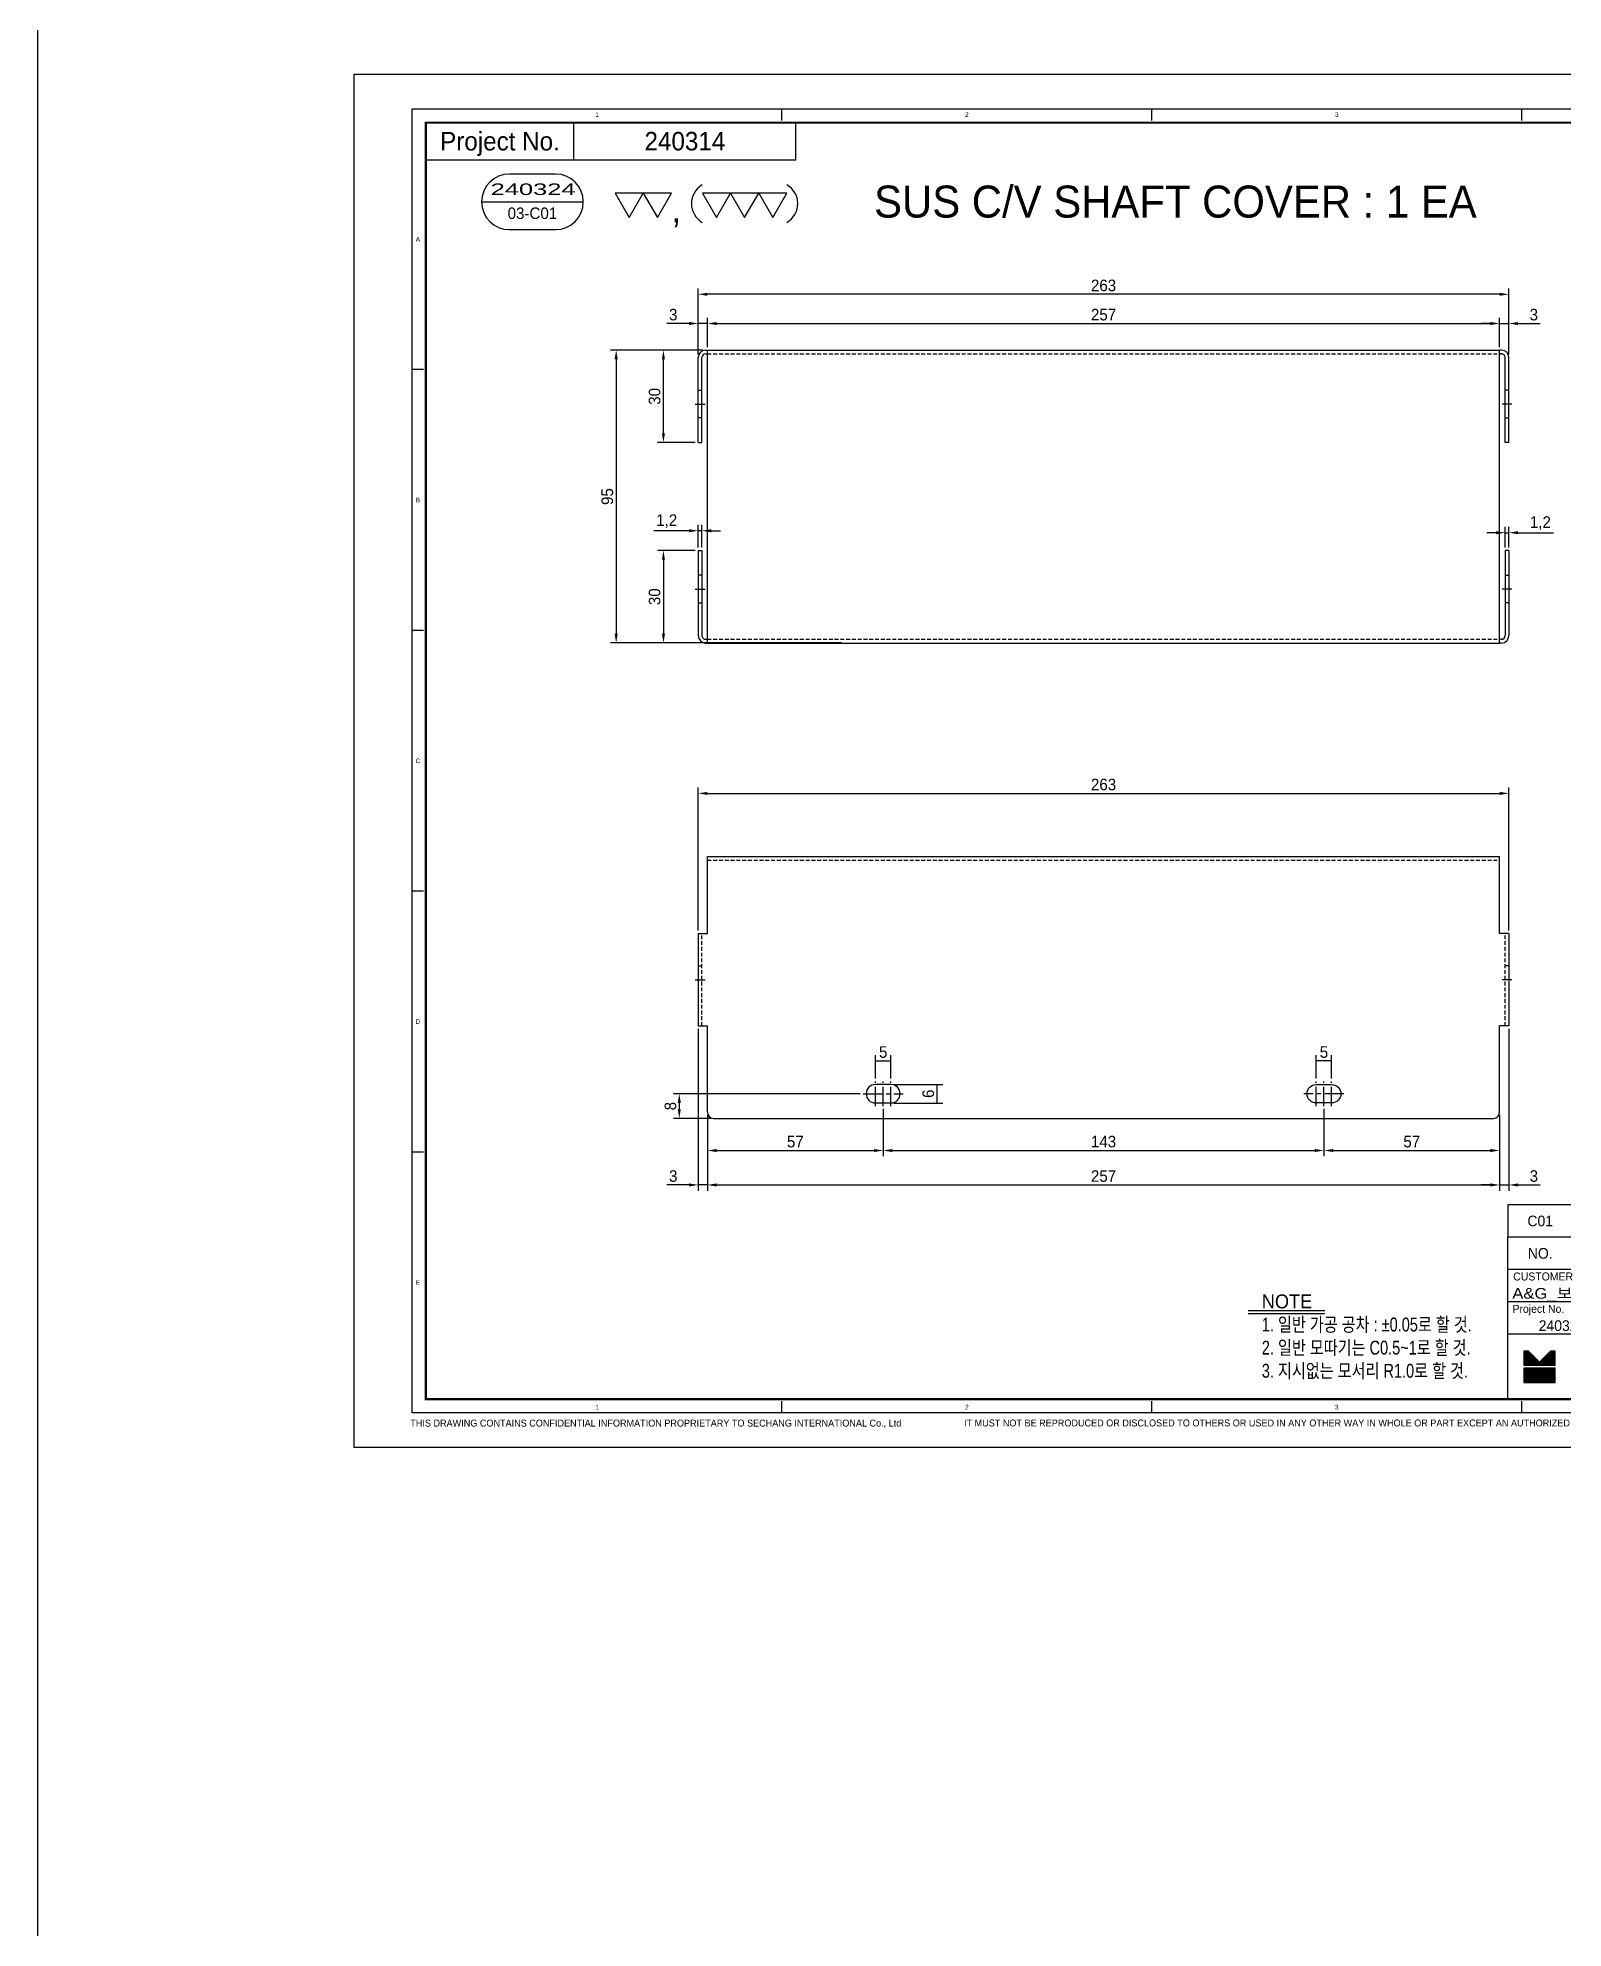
# Model space of a CAD drawing. Header units: inches. Extents: x 0 to 77285, y -118 to 40065.
# Drawn here: x 71242 to 71737, y 9072 to 9685 of the extents above; entities that cross this region are included whole.
import ezdxf
from ezdxf.enums import TextEntityAlignment as Align

# ---------------------------------------------------------------- set-up
doc = ezdxf.new("R2010")
doc.units = ezdxf.units.IN
doc.header["$LTSCALE"] = 5
doc.header["$MEASUREMENT"] = 0
for name, pattern in [('CENTER', [2, 1.25, -0.25, 0.25, -0.25]), ('HIDDEN', [0.375, 0.25, -0.125]), ('PHANTOM', [2.5, 1.25, -0.25, 0.25, -0.25, 0.25, -0.25])]:
    doc.linetypes.add(name, pattern=pattern)
for name, color, linetype in [('11', 1, 'CENTER'), ('22', 2, 'HIDDEN'), ('44', 4, 'Continuous'), ('55', 5, 'Continuous'), ('66', 6, 'PHANTOM'), ('77', 40, 'HIDDEN'), ('99', 181, 'Continuous'), ('A', 8, 'Continuous'), ('B', 123, 'Continuous'), ('D', 3, 'Continuous'), ('G', 231, 'Continuous'), ('T', 3, 'Continuous'), ('VV', 1, 'Continuous'), ('Y', 60, 'Continuous')]:
    doc.layers.add(name, color=color, linetype=linetype)
doc.layers.add('33', color=3, linetype='PHANTOM', lineweight=9)
doc.layers.add('88', color=35, linetype='Continuous', lineweight=5)
doc.styles.add('SCI', font='')
doc.styles.get('SCI').set_extended_font_data('Gulim')
doc.dimstyles.new('SCH', dxfattribs={"dimtxt": 2.5, "dimasz": 2, "dimexe": 1.25, "dimexo": 0.625, "dimtad": 1, "dimdec": 8, "dimtxsty": 'SCI', "dimcen": 2.5, "dimclrd": 4, "dimclre": 4, "dimclrt": 7, "dimadec": 8, "dimazin": 2, "dimtfac": 1, "dimtdec": 8, "dimtmove": 0, "dimatfit": 3, "dimfxl": 1, "dimarcsym": 0})

# ---------------------------------------------------------------- blocks, each defined once
blk = doc.blocks.new('J2')
for p, q in [((0, 2.25), (-2.6, 2.25)), ((-2.6, 2.25), (-1.3, 0)), ((-1.3, 0), (0, 2.25)), ((2.6, 2.25), (0, 2.25)), ((0, 2.25), (1.3, 0)), ((1.3, 0), (2.6, 2.25))]:
    blk.add_line(p, q)
blk = doc.blocks.new('J3')
for p, q in [((-3.9, 2.25), (-2.6, 0)), ((-1.3, 2.25), (-3.9, 2.25)), ((-2.6, 0), (-1.3, 2.25)), ((-1.3, 2.25), (0, 0)), ((1.3, 2.25), (-1.3, 2.25)), ((0, 0), (1.3, 2.25)), ((1.3, 2.25), (2.6, 0)), ((3.9, 2.25), (1.3, 2.25)), ((2.6, 0), (3.9, 2.25))]:
    blk.add_line(p, q)
blk = doc.blocks.new('A$C645fd8c3')
at = {"linetype": 'Continuous'}
h = blk.add_hatch(dxfattribs=at)
h.set_pattern_fill('ANSI31', color=5, scale=0.563055, style=0)
h.set_pattern_definition([(45, (-482.600826, -378.99261), (-0.04976753, 0.04976753), [])])
h.paths.add_polyline_path([(259.73, -279.27), (259.73, -276.17), (258.74, -276.17), (256.35, -278.56), (253.96, -276.17), (252.97, -276.17), (252.97, -279.27)])
h.paths.add_polyline_path([(252.97, -279.83), (252.97, -282.93), (259.73, -282.93), (259.73, -279.83)])
at = {"color": 2}
for p, q in [((12.5, -289.5), (12.5, -7.5)), ((12.5, -7.5), (412.5, -7.5)), ((92.5, -10), (92.5, -7.5)), ((172.5, -10), (172.5, -7.5)), ((252.5, -10), (252.5, -7.5)), ((332.5, -10), (332.5, -7.5)), ((412.5, -7.5), (412.5, -289.5)), ((15, -63.9), (12.5, -63.9)), ((412.5, -63.9), (410, -63.9)), ((15, -120.3), (12.5, -120.3)), ((412.5, -120.3), (410, -120.3)), ((15, -176.7), (12.5, -176.7)), ((412.5, -176.7), (410, -176.7)), ((15, -233.1), (12.5, -233.1)), ((412.5, -233.1), (410, -233.1)), ((412.5, -289.5), (12.5, -289.5)), ((92.5, -289.5), (92.5, -287)), ((172.5, -289.5), (172.5, -287)), ((252.5, -289.5), (252.5, -287)), ((332.5, -289.5), (332.5, -287))]:
    blk.add_line(p, q, dxfattribs=at)
at = {"color": 40}
for p, q in [((47.5, -18.5), (47.5, -10.5)), ((95.5, -18.5), (95.5, -10.5))]:
    blk.add_line(p, q, dxfattribs=at)
at = {"color": 7, "linetype": 'Continuous'}
blk.add_line((27.52, -27.62), (49.52, -27.62), dxfattribs=at)
for p, q in [((409.5, -244.5), (249.5, -244.5)), ((249.5, -244.5), (249.5, -251.5)), ((249.5, -286.5), (249.5, -251.5)), ((409.5, -251.5), (249.5, -251.5)), ((409.5, -258.5), (249.5, -258.5)), ((316.5, -261.5), (274.5, -261.5)), ((316.5, -258.5), (316.5, -286.5)), ((316.5, -267), (274.5, -267)), ((415.59, -275.4), (419.2, -275.4))]:
    blk.add_line(p, q)
at = {"color": 3}
for p, q in [((263.5, -251.5), (263.5, -244.5)), ((304.5, -251.5), (304.5, -244.5)), ((345.5, -251.5), (345.5, -244.5)), ((355.5, -251.5), (355.5, -244.5)), ((375.5, -251.5), (375.5, -244.5)), ((263.5, -258.5), (263.5, -251.5)), ((304.5, -258.5), (304.5, -251.5)), ((345.5, -258.5), (345.5, -251.5)), ((355.5, -258.5), (355.5, -251.5)), ((375.5, -258.5), (375.5, -251.5)), ((274.5, -258.5), (274.5, -272.5)), ((288.5, -258.5), (288.5, -272.5)), ((302.5, -258.5), (302.5, -272.5)), ((333.5, -258.5), (333.5, -286.5)), ((274.5, -265.5), (249.5, -265.5)), ((409.58, -265.5), (316.5, -265.5)), ((409.5, -272.5), (249.5, -272.5)), ((409.58, -279.5), (316.5, -279.5))]:
    blk.add_line(p, q, dxfattribs=at)
at = {"color": 5, "linetype": 'Continuous'}
for p, q in [((252.97, -276.17), (252.97, -279.27)), ((253.96, -276.17), (252.97, -276.17)), ((253.96, -276.17), (256.35, -278.56)), ((258.74, -276.17), (256.35, -278.56)), ((259.73, -276.17), (258.74, -276.17)), ((259.73, -279.27), (259.73, -276.17)), ((259.73, -279.27), (252.97, -279.27)), ((252.97, -279.83), (252.97, -282.93)), ((259.73, -279.83), (252.97, -279.83)), ((259.73, -282.93), (259.73, -279.83)), ((252.97, -282.93), (259.73, -282.93))]:
    blk.add_line(p, q, dxfattribs=at)
at = {"color": 40, "const_width": 0.5}
blk.add_lwpolyline([(15.5, -286.5), (15.5, -10.5), (409.5, -10.5), (409.5, -286.5)], close=True, dxfattribs=at)
at = {"color": 40}
blk.add_lwpolyline([(15.5, -18.5), (95.5, -18.5)], dxfattribs=at)
blk.add_lwpolyline([(33.52, -21.62, 1), (33.52, -33.62), (43.52, -33.62, 1), (43.52, -21.62)], format="xyb", close=True)
at = {"const_width": 0.257}
blk.add_lwpolyline([(193.31, -268.04), (209.91, -268.04)], dxfattribs=at)
at = {"color": 3}
blk.add_lwpolyline([(193.31, -267.35), (209.91, -267.35)], dxfattribs=at)
for centre, start, end in [((77.61, -27.99), 120, 240), ((91.22, -27.99), 300, 60)]:
    blk.add_arc(centre, 4.69, start, end)
at = {"layer": '11'}
blk.add_line((415.59, -276.4), (419.2, -276.4), dxfattribs=at)
at = {"layer": '22'}
blk.add_line((415.59, -277.4), (419.2, -277.4), dxfattribs=at)
at = {"layer": '33'}
blk.add_line((415.59, -278.4), (419.2, -278.4), dxfattribs=at)
at = {"layer": '44'}
blk.add_line((415.59, -279.4), (419.2, -279.4), dxfattribs=at)
at = {"layer": '55'}
blk.add_line((415.59, -280.4), (419.2, -280.4), dxfattribs=at)
at = {"layer": '66'}
blk.add_line((415.59, -281.4), (419.2, -281.4), dxfattribs=at)
at = {"layer": '77'}
blk.add_line((415.59, -282.4), (419.2, -282.4), dxfattribs=at)
at = {"layer": '88'}
blk.add_line((415.59, -283.4), (419.2, -283.4), dxfattribs=at)
at = {"layer": '99'}
blk.add_line((415.59, -284.4), (419.2, -284.4), dxfattribs=at)
at = {"layer": 'A'}
blk.add_line((415.59, -285.4), (419.2, -285.4), dxfattribs=at)
at = {"layer": 'B'}
blk.add_line((415.59, -286.4), (419.2, -286.4), dxfattribs=at)
at = {"layer": 'D'}
blk.add_line((415.59, -287.4), (419.2, -287.4), dxfattribs=at)
at = {"layer": 'Defpoints', "color": 1}
blk.add_lwpolyline([(0, -297), (0, 0), (420, 0), (420, -297)], close=True, dxfattribs=at)
at = {"layer": 'G'}
blk.add_line((415.59, -288.4), (419.2, -288.4), dxfattribs=at)
at = {"layer": 'T'}
for p, q in [((394.5, -272.5), (394.5, -286.5)), ((415.59, -289.4), (419.2, -289.4))]:
    blk.add_line(p, q, dxfattribs=at)
at = {"layer": 'VV'}
blk.add_line((415.59, -291.4), (419.2, -291.4), dxfattribs=at)
at = {"layer": 'Y'}
blk.add_line((415.59, -290.4), (419.2, -290.4), dxfattribs=at)
at = {"xscale": 2.34375, "yscale": 2.34375, "zscale": 2.34375}
for name, p in [('J2', (62.5, -31.03)), ('J3', (84.42, -31.03))]:
    blk.add_blockref(name, p, dxfattribs=at)
at = {"color": 2, "style": 'SCI'}
for s, p in [('1', (52.5, -8.75)), ('2', (132.5, -8.75)), ('3', (212.5, -8.75)), ('4', (292.5, -8.75)), ('5', (372.5, -8.75)), ('A', (13.75, -35.7)), ('A', (411.25, -35.7)), ('B', (13.75, -92.1)), ('B', (411.25, -92.1)), ('C', (13.75, -148.5)), ('C', (411.25, -148.5)), ('D', (13.75, -204.9)), ('D', (411.25, -204.9)), ('E', (13.75, -261.3)), ('E', (411.25, -261.3)), ('E', (411.25, -261.3)), ('1', (52.5, -288.25)), ('2', (132.5, -288.25)), ('3', (212.5, -288.25)), ('4', (292.5, -288.25)), ('5', (372.5, -288.25))]:
    blk.add_text(s, height=1, dxfattribs=at).set_placement(p, align=Align.MIDDLE_CENTER)
at = {"style": 'SCI'}
for s, height, p in [('Project No.', 4, (31.5, -14.5)), (',', 5.86, (69.61, -29.14)), ('NO.', 2.308, (256.5, -255)), ('DESCRIPTION', 2.3077, (284, -255)), ('SPECIFICATION', 2.3077, (325, -255)), ("Q'TY", 2.308, (350.5, -255)), ('MATAL', 2.308, (365.5, -255)), ('REMAPK', 2.308, (392.5, -255)), ('DESIGN', 1.731, (281.5, -260)), ('CHECK', 1.731, (295.5, -260)), ('APPROVE', 1.731, (309.5, -260)), ('이경중', 2.308, (282, -264.44)), ('-', 2.31, (295.5, -264.25)), ('-', 2.31, (309.5, -264.25)), ('세 창  인 터 내 쇼 날 (주)', 3.0296, (288.44, -277.82)), ('0', 0.6, (414.6, -275.37)), ('Sechang  International  Co.,Ltd.', 2.0198, (288.72, -281.87))]:
    blk.add_text(s, height=height, dxfattribs=at).set_placement(p, align=Align.MIDDLE_CENTER)
for s, height, p in [('CUSTOMER', 1.731, (250.65, -260)), ('Sub Name', 1.731, (317.5, -260)), ('Project No.', 1.7308, (250.5, -267)), ('Project Name', 1.7308, (317.5, -267)), ('DWG. No.', 1.731, (317.5, -274)), ('SCALE', 1.731, (395.5, -274)), ('REF. No.', 1.731, (317.5, -281)), ('REV.', 1.731, (395.5, -281))]:
    blk.add_text(s, height=height, dxfattribs=at).set_placement(p, align=Align.MIDDLE_LEFT)
at = {"color": 40, "style": 'SCI'}
for s, height, p in [('-', 2.31, (295.5, -269.75)), ('-', 2.31, (309.5, -269.75)), ('1/', 2.308, (400.15, -277.29))]:
    blk.add_text(s, height=height, dxfattribs=at).set_placement(p, align=Align.MIDDLE_CENTER)
at = {"color": 3, "linetype": 'Continuous', "style": 'SCI'}
for s, p in [('THIS DRAWING CONTAINS CONFIDENTIAL INFORMATION PROPRIETARY TO SECHANG INTERNATIONAL Co., Ltd  ', (12.11, -292.46)), ('IT MUST NOT BE REPRODUCED OR DISCLOSED TO OTHERS OR USED IN ANY OTHER WAY IN WHOLE OR PART EXCEPT AN AUTHORIZED IN WRITING BY SECHANG INTERNATIONAL Co., Ltd.', (131.88, -292.43))]:
    blk.add_text(s, height=1.5, dxfattribs=at).set_placement(p)
at = {"color": 2, "style": 'SCI'}
blk.add_text('A3', height=3, dxfattribs=at).set_placement((419.05, -296.11), align=Align.BOTTOM_RIGHT)
at = {"color": 40, "insert": (196.28, -263.89), "char_height": 3, "attachment_point": 1, "style": 'SCI'}
blk.add_mtext_dynamic_manual_height_columns('NOTE{\\W0.8;\\P1. 일반 가공 공차 : %%P0.05로 할 것.\\P2. 일반 모따기는 C0.5~1로 할 것.\\P3. 지시없는 모서리 R1.0로 할 것.}', width=205.982, gutter_width=1.29, heights=[0], dxfattribs=at)
at = {"layer": '11', "style": 'SCI'}
blk.add_text('11', height=0.6, dxfattribs=at).set_placement((414.6, -276.37), align=Align.MIDDLE_CENTER)
at = {"layer": '22', "style": 'SCI'}
blk.add_text('22', height=0.6, dxfattribs=at).set_placement((414.6, -277.37), align=Align.MIDDLE_CENTER)
at = {"layer": '33', "style": 'SCI'}
blk.add_text('33', height=0.6, dxfattribs=at).set_placement((414.6, -278.37), align=Align.MIDDLE_CENTER)
at = {"layer": '44', "style": 'SCI'}
blk.add_text('44', height=0.6, dxfattribs=at).set_placement((414.6, -279.37), align=Align.MIDDLE_CENTER)
at = {"layer": '55', "style": 'SCI'}
blk.add_text('55', height=0.6, dxfattribs=at).set_placement((414.6, -280.37), align=Align.MIDDLE_CENTER)
at = {"layer": '66', "style": 'SCI'}
blk.add_text('66', height=0.6, dxfattribs=at).set_placement((414.6, -281.37), align=Align.MIDDLE_CENTER)
at = {"layer": '77', "style": 'SCI'}
blk.add_text('77', height=0.6, dxfattribs=at).set_placement((414.6, -282.37), align=Align.MIDDLE_CENTER)
at = {"layer": '88', "style": 'SCI'}
blk.add_text('88', height=0.6, dxfattribs=at).set_placement((414.6, -283.37), align=Align.MIDDLE_CENTER)
at = {"layer": '99', "style": 'SCI'}
blk.add_text('99', height=0.6, dxfattribs=at).set_placement((414.6, -284.37), align=Align.MIDDLE_CENTER)
at = {"layer": 'A', "style": 'SCI'}
blk.add_text('A', height=0.6, dxfattribs=at).set_placement((414.6, -285.37), align=Align.MIDDLE_CENTER)
at = {"layer": 'B', "style": 'SCI'}
blk.add_text('B', height=0.6, dxfattribs=at).set_placement((414.6, -286.37), align=Align.MIDDLE_CENTER)
at = {"layer": 'D', "style": 'SCI'}
blk.add_text('D', height=0.6, dxfattribs=at).set_placement((414.6, -287.37), align=Align.MIDDLE_CENTER)
at = {"layer": 'G', "style": 'SCI'}
blk.add_text('G', height=0.6, dxfattribs=at).set_placement((414.6, -288.37), align=Align.MIDDLE_CENTER)
at = {"layer": 'T', "style": 'SCI'}
blk.add_text('T', height=0.6, dxfattribs=at).set_placement((414.6, -289.37), align=Align.MIDDLE_CENTER)
at = {"layer": 'VV', "style": 'SCI'}
blk.add_text('V', height=0.6, dxfattribs=at).set_placement((414.6, -291.37), align=Align.MIDDLE_CENTER)
at = {"layer": 'Y', "style": 'SCI'}
blk.add_text('Y', height=0.6, dxfattribs=at).set_placement((414.6, -290.37), align=Align.MIDDLE_CENTER)
blk = doc.blocks.new('A$Cd825cc6e')
for p, q in [((-42, 0), (215, 0)), ((-42, -25), (-42, 0)), ((215, -25), (215, 0)), ((-45, -25), (-42, -25)), ((-45, -25), (-45, -55)), ((218, -25), (215, -25)), ((218, -25), (218, -55)), ((-45, -55), (-42, -55)), ((-42, -83), (-42, -55)), ((215, -83), (215, -55)), ((218, -55), (215, -55)), ((-40, -85), (213, -85))]:
    blk.add_line(p, q)
for points in [[(12.5, -74, 1), (12.5, -80), (17.5, -80, 1), (17.5, -74)], [(160.5, -74, -1), (160.5, -80), (155.5, -80, -1), (155.5, -74)]]:
    blk.add_lwpolyline(points, format="xyb", close=True)
for centre, start, end in [((-40, -83), 180, 270), ((213, -83), 270, 0)]:
    blk.add_arc(centre, 2, start, end)
at = {"layer": '11'}
for p, q in [((-46, -40), (-42.8, -40)), ((219, -40), (215.8, -40)), ((12.5, -81), (12.5, -73)), ((15, -81), (15, -73)), ((17.5, -81), (17.5, -73)), ((155.5, -81), (155.5, -73)), ((158, -81), (158, -73)), ((160.5, -81), (160.5, -73)), ((8.5, -77), (21.5, -77)), ((164.5, -77), (151.5, -77))]:
    blk.add_line(p, q, dxfattribs=at)
at = {"layer": '22'}
for p, q in [((-42, -1.2), (215, -1.2)), ((-43.8, -55), (-43.8, -25)), ((216.8, -55), (216.8, -25)), ((-45, -35.5), (-43.8, -35.5)), ((218, -35.5), (216.8, -35.5))]:
    blk.add_line(p, q, dxfattribs=at)
blk = doc.blocks.new('A$C84d1b17c')
for p, q in [((-42.6, 0), (-42, 0)), ((-42, 0), (215, 0)), ((-42, -95), (-42, 0)), ((215, -95), (215, 0)), ((215.6, 0), (215, 0)), ((-45, -30), (-45, -2.4)), ((-43.8, -30), (-43.8, -2.4)), ((-42.6, -1.2), (-42, -1.2)), ((215.6, -1.2), (215, -1.2)), ((216.8, -30), (216.8, -2.4)), ((218, -30), (218, -2.4)), ((-45, -30), (-43.8, -30)), ((218, -30), (216.8, -30)), ((-45, -65), (-45, -92.6)), ((-45, -65), (-43.8, -65)), ((-43.8, -65), (-43.8, -92.6)), ((216.8, -65), (216.8, -92.6)), ((218, -65), (216.8, -65)), ((218, -65), (218, -92.6)), ((-42.6, -93.8), (-42, -93.8)), ((-42.6, -95), (-42, -95)), ((-42, -95), (215, -95)), ((215.6, -93.8), (215, -93.8)), ((215.6, -95), (215, -95))]:
    blk.add_line(p, q)
for centre, radius, start, end in [((-42.6, -2.4), 2.4, 90, 180), ((215.6, -2.4), 2.4, 0, 90), ((-42.6, -2.4), 1.2, 90, 180), ((215.6, -2.4), 1.2, 0, 90), ((-42.6, -92.6), 2.4, 180, 270), ((-42.6, -92.6), 1.2, 180, 270), ((215.6, -92.6), 1.2, 270, 0), ((215.6, -92.6), 2.4, 270, 0)]:
    blk.add_arc(centre, radius, start, end)
at = {"layer": '11'}
for p, q in [((-46, -17.5), (-42.8, -17.5)), ((219, -17.5), (215.8, -17.5)), ((-46, -77.5), (-42.8, -77.5)), ((219, -77.5), (215.8, -77.5))]:
    blk.add_line(p, q, dxfattribs=at)
at = {"layer": '22'}
for p, q in [((-42, -1.2), (215.6, -1.2)), ((-45, -13), (-43.8, -13)), ((218, -13), (216.8, -13)), ((-43.8, -22), (-45, -22)), ((216.8, -22), (218, -22)), ((-43.8, -73), (-45, -73)), ((216.8, -73), (218, -73)), ((-45, -82), (-43.8, -82)), ((218, -82), (216.8, -82)), ((-42, -93.8), (215, -93.8))]:
    blk.add_line(p, q, dxfattribs=at)
blk = doc.blocks.new('*D1208')
at = {"color": 4, "lineweight": -2, "transparency": 16777216}
for p, q in [((71509.07, 9342.25), (71448.48, 9342.25)), ((71450.36, 9339.25), (71450.36, 9337.25)), ((71460.57, 9334.25), (71448.48, 9334.25))]:
    blk.add_line(p, q, dxfattribs=at)
at = {"color": 4, "transparency": 16777216}
for points in [[(71449.86, 9339.25), (71450.86, 9339.25), (71450.36, 9342.25)], [(71449.86, 9337.25), (71450.86, 9337.25), (71450.36, 9334.25)]]:
    blk.add_solid(points, dxfattribs=at)
at = {"layer": 'Defpoints', "color": 0, "transparency": 16777216}
for p in [(71510.01, 9342.25), (71450.36, 9334.25), (71461.51, 9334.25)]:
    blk.add_point(p, dxfattribs=at)
at = {"color": 7, "transparency": 16777216, "insert": (71447.5, 9338.25), "char_height": 3.75, "attachment_point": 5, "rotation": 90, "style": 'SCI'}
blk.add_mtext('8', dxfattribs=at)
blk = doc.blocks.new('*D1209')
at = {"color": 4, "lineweight": -2, "transparency": 16777216}
for p, q in [((71459.51, 9335.32), (71459.51, 9321.97)), ((71516.51, 9337.32), (71516.51, 9321.97)), ((71462.51, 9323.84), (71513.51, 9323.84))]:
    blk.add_line(p, q, dxfattribs=at)
at = {"color": 4, "transparency": 16777216}
for points in [[(71462.51, 9324.34), (71462.51, 9323.34), (71459.51, 9323.84)], [(71513.51, 9324.34), (71513.51, 9323.34), (71516.51, 9323.84)]]:
    blk.add_solid(points, dxfattribs=at)
at = {"layer": 'Defpoints', "color": 0, "transparency": 16777216}
for p in [(71459.51, 9336.25), (71516.51, 9338.25), (71516.51, 9323.84)]:
    blk.add_point(p, dxfattribs=at)
at = {"color": 7, "transparency": 16777216, "insert": (71488.01, 9326.7), "char_height": 3.75, "attachment_point": 5, "style": 'SCI'}
blk.add_mtext('57', dxfattribs=at)
blk = doc.blocks.new('*D1210')
at = {"color": 4, "lineweight": -2, "transparency": 16777216}
for p, q in [((71516.51, 9337.32), (71516.51, 9321.97)), ((71659.51, 9337.32), (71659.51, 9321.97)), ((71519.51, 9323.84), (71656.51, 9323.84))]:
    blk.add_line(p, q, dxfattribs=at)
at = {"color": 4, "transparency": 16777216}
for points in [[(71519.51, 9324.34), (71519.51, 9323.34), (71516.51, 9323.84)], [(71656.51, 9324.34), (71656.51, 9323.34), (71659.51, 9323.84)]]:
    blk.add_solid(points, dxfattribs=at)
at = {"layer": 'Defpoints', "color": 0, "transparency": 16777216}
for p in [(71516.51, 9338.25), (71659.51, 9338.25), (71659.51, 9323.84)]:
    blk.add_point(p, dxfattribs=at)
at = {"color": 7, "transparency": 16777216, "insert": (71588.01, 9326.71), "char_height": 3.75, "attachment_point": 5, "style": 'SCI'}
blk.add_mtext('143', dxfattribs=at)
blk = doc.blocks.new('*D1211')
at = {"color": 4, "lineweight": -2, "transparency": 16777216}
for p, q in [((71659.51, 9337.32), (71659.51, 9321.97)), ((71716.51, 9335.32), (71716.51, 9321.97)), ((71662.51, 9323.84), (71713.51, 9323.84))]:
    blk.add_line(p, q, dxfattribs=at)
at = {"color": 4, "transparency": 16777216}
for points in [[(71662.51, 9324.34), (71662.51, 9323.34), (71659.51, 9323.84)], [(71713.51, 9324.34), (71713.51, 9323.34), (71716.51, 9323.84)]]:
    blk.add_solid(points, dxfattribs=at)
at = {"layer": 'Defpoints', "color": 0, "transparency": 16777216}
for p in [(71659.51, 9338.25), (71716.51, 9336.25), (71716.51, 9323.84)]:
    blk.add_point(p, dxfattribs=at)
at = {"color": 7, "transparency": 16777216, "insert": (71688.01, 9326.7), "char_height": 3.75, "attachment_point": 5, "style": 'SCI'}
blk.add_mtext('57', dxfattribs=at)
blk = doc.blocks.new('*D1212')
at = {"color": 4, "lineweight": -2, "transparency": 16777216}
for p, q in [((71456.51, 9363.32), (71456.51, 9310.79)), ((71459.51, 9335.32), (71459.51, 9310.79)), ((71453.51, 9312.67), (71446.31, 9312.67)), ((71459.51, 9312.67), (71456.51, 9312.67)), ((71462.51, 9312.67), (71465.51, 9312.67))]:
    blk.add_line(p, q, dxfattribs=at)
at = {"color": 4, "transparency": 16777216}
for points in [[(71453.51, 9313.17), (71453.51, 9312.17), (71456.51, 9312.67)], [(71462.51, 9313.17), (71462.51, 9312.17), (71459.51, 9312.67)]]:
    blk.add_solid(points, dxfattribs=at)
at = {"layer": 'Defpoints', "color": 0, "transparency": 16777216}
for p in [(71456.51, 9364.25), (71459.51, 9336.25), (71456.51, 9312.67)]:
    blk.add_point(p, dxfattribs=at)
at = {"color": 7, "transparency": 16777216, "insert": (71448.41, 9315.53), "char_height": 3.75, "attachment_point": 5, "style": 'SCI'}
blk.add_mtext('3', dxfattribs=at)
blk = doc.blocks.new('*D1213')
at = {"color": 4, "lineweight": -2, "transparency": 16777216}
for p, q in [((71459.51, 9335.32), (71459.51, 9310.79)), ((71716.51, 9335.32), (71716.51, 9310.79)), ((71462.51, 9312.67), (71713.51, 9312.67))]:
    blk.add_line(p, q, dxfattribs=at)
at = {"color": 4, "transparency": 16777216}
for points in [[(71462.51, 9313.17), (71462.51, 9312.17), (71459.51, 9312.67)], [(71713.51, 9313.17), (71713.51, 9312.17), (71716.51, 9312.67)]]:
    blk.add_solid(points, dxfattribs=at)
at = {"layer": 'Defpoints', "color": 0, "transparency": 16777216}
for p in [(71459.51, 9336.25), (71716.51, 9336.25), (71716.51, 9312.67)]:
    blk.add_point(p, dxfattribs=at)
at = {"color": 7, "transparency": 16777216, "insert": (71588.01, 9315.53), "char_height": 3.75, "attachment_point": 5, "style": 'SCI'}
blk.add_mtext('257', dxfattribs=at)
blk = doc.blocks.new('*D1214')
at = {"color": 4, "lineweight": -2, "transparency": 16777216}
for p, q in [((71719.51, 9363.32), (71719.51, 9310.79)), ((71716.51, 9335.32), (71716.51, 9310.79)), ((71713.51, 9312.67), (71710.51, 9312.67)), ((71716.51, 9312.67), (71719.51, 9312.67)), ((71722.51, 9312.67), (71729.71, 9312.67))]:
    blk.add_line(p, q, dxfattribs=at)
at = {"color": 4, "transparency": 16777216}
for points in [[(71713.51, 9313.17), (71713.51, 9312.17), (71716.51, 9312.67)], [(71722.51, 9313.17), (71722.51, 9312.17), (71719.51, 9312.67)]]:
    blk.add_solid(points, dxfattribs=at)
at = {"layer": 'Defpoints', "color": 0, "transparency": 16777216}
for p in [(71719.51, 9364.25), (71716.51, 9336.25), (71719.51, 9312.67)]:
    blk.add_point(p, dxfattribs=at)
at = {"color": 7, "transparency": 16777216, "insert": (71727.61, 9315.53), "char_height": 3.75, "attachment_point": 5, "style": 'SCI'}
blk.add_mtext('3', dxfattribs=at)
blk = doc.blocks.new('*D1215')
at = {"color": 4, "lineweight": -2, "transparency": 16777216}
for p, q in [((71456.51, 9395.19), (71456.51, 9441.55)), ((71459.51, 9439.68), (71716.51, 9439.68)), ((71719.51, 9395.19), (71719.51, 9441.55))]:
    blk.add_line(p, q, dxfattribs=at)
at = {"color": 4, "transparency": 16777216}
for points in [[(71459.51, 9440.18), (71459.51, 9439.18), (71456.51, 9439.68)], [(71716.51, 9440.18), (71716.51, 9439.18), (71719.51, 9439.68)]]:
    blk.add_solid(points, dxfattribs=at)
at = {"layer": 'Defpoints', "color": 0, "transparency": 16777216}
for p in [(71719.51, 9439.68), (71456.51, 9394.25), (71719.51, 9394.25)]:
    blk.add_point(p, dxfattribs=at)
at = {"color": 7, "transparency": 16777216, "insert": (71588.01, 9442.54), "char_height": 3.75, "attachment_point": 5, "style": 'SCI'}
blk.add_mtext('263', dxfattribs=at)
blk = doc.blocks.new('*D1216')
at = {"color": 4, "lineweight": -2, "transparency": 16777216}
for p, q in [((71519.95, 9345.25), (71535.88, 9345.25)), ((71534.01, 9339.25), (71534.01, 9345.25)), ((71519.95, 9339.25), (71535.88, 9339.25))]:
    blk.add_line(p, q, dxfattribs=at)
at = {"layer": 'Defpoints', "color": 0, "transparency": 16777216}
for p in [(71519.01, 9345.25), (71534.01, 9345.25), (71519.01, 9339.25)]:
    blk.add_point(p, dxfattribs=at)
at = {"color": 7, "transparency": 16777216, "insert": (71531.15, 9342.25), "char_height": 3.75, "attachment_point": 5, "rotation": 90, "style": 'SCI'}
blk.add_mtext('6', dxfattribs=at)
blk = doc.blocks.new('*D1217')
at = {"color": 4, "lineweight": -2, "transparency": 16777216}
for p, q in [((71514.01, 9347.19), (71514.01, 9354.78)), ((71514.01, 9352.9), (71519.01, 9352.9)), ((71519.01, 9347.19), (71519.01, 9354.78))]:
    blk.add_line(p, q, dxfattribs=at)
at = {"layer": 'Defpoints', "color": 0, "transparency": 16777216}
for p in [(71519.01, 9352.9), (71514.01, 9346.25), (71519.01, 9346.25)]:
    blk.add_point(p, dxfattribs=at)
at = {"color": 7, "transparency": 16777216, "insert": (71516.51, 9355.76), "char_height": 3.75, "attachment_point": 5, "style": 'SCI'}
blk.add_mtext('5', dxfattribs=at)
blk = doc.blocks.new('*D1218')
at = {"color": 4, "lineweight": -2, "transparency": 16777216}
for p, q in [((71657.01, 9347.19), (71657.01, 9354.78)), ((71662.01, 9352.9), (71657.01, 9352.9)), ((71662.01, 9347.19), (71662.01, 9354.78))]:
    blk.add_line(p, q, dxfattribs=at)
at = {"layer": 'Defpoints', "color": 0, "transparency": 16777216}
for p in [(71657.01, 9352.9), (71657.01, 9346.25), (71662.01, 9346.25)]:
    blk.add_point(p, dxfattribs=at)
at = {"color": 7, "transparency": 16777216, "insert": (71659.51, 9355.76), "char_height": 3.75, "attachment_point": 5, "style": 'SCI'}
blk.add_mtext('5', dxfattribs=at)
blk = doc.blocks.new('*D1219')
at = {"color": 4, "lineweight": -2, "transparency": 16777216}
for p, q in [((71457.97, 9583.46), (71443.35, 9583.46)), ((71445.22, 9556.46), (71445.22, 9580.46)), ((71455.57, 9553.46), (71443.35, 9553.46))]:
    blk.add_line(p, q, dxfattribs=at)
at = {"color": 4, "transparency": 16777216}
for points in [[(71444.72, 9580.46), (71445.72, 9580.46), (71445.22, 9583.46)], [(71444.72, 9556.46), (71445.72, 9556.46), (71445.22, 9553.46)]]:
    blk.add_solid(points, dxfattribs=at)
at = {"layer": 'Defpoints', "color": 0, "transparency": 16777216}
for p in [(71445.22, 9583.46), (71458.91, 9583.46), (71456.51, 9553.46)]:
    blk.add_point(p, dxfattribs=at)
at = {"color": 7, "transparency": 16777216, "insert": (71442.36, 9568.46), "char_height": 3.75, "attachment_point": 5, "rotation": 90, "style": 'SCI'}
blk.add_mtext('30', dxfattribs=at)
blk = doc.blocks.new('*D1220')
at = {"color": 4, "lineweight": -2, "transparency": 16777216}
for p, q in [((71455.57, 9518.46), (71443.35, 9518.46)), ((71445.22, 9515.46), (71445.22, 9491.46)), ((71457.97, 9488.46), (71443.35, 9488.46))]:
    blk.add_line(p, q, dxfattribs=at)
at = {"color": 4, "transparency": 16777216}
for points in [[(71444.72, 9515.46), (71445.72, 9515.46), (71445.22, 9518.46)], [(71444.72, 9491.46), (71445.72, 9491.46), (71445.22, 9488.46)]]:
    blk.add_solid(points, dxfattribs=at)
at = {"layer": 'Defpoints', "color": 0, "transparency": 16777216}
for p in [(71456.51, 9518.46), (71445.22, 9488.46), (71458.91, 9488.46)]:
    blk.add_point(p, dxfattribs=at)
at = {"color": 7, "transparency": 16777216, "insert": (71442.36, 9503.46), "char_height": 3.75, "attachment_point": 5, "rotation": 90, "style": 'SCI'}
blk.add_mtext('30', dxfattribs=at)
blk = doc.blocks.new('*D1221')
at = {"color": 4, "lineweight": -2, "transparency": 16777216}
for p, q in [((71453.51, 9592.09), (71446.31, 9592.09)), ((71456.51, 9581.99), (71456.51, 9593.97)), ((71459.51, 9592.09), (71456.51, 9592.09)), ((71459.51, 9584.39), (71459.51, 9593.97)), ((71462.51, 9592.09), (71465.51, 9592.09))]:
    blk.add_line(p, q, dxfattribs=at)
at = {"color": 4, "transparency": 16777216}
for points in [[(71453.51, 9592.59), (71453.51, 9591.59), (71456.51, 9592.09)], [(71462.51, 9592.59), (71462.51, 9591.59), (71459.51, 9592.09)]]:
    blk.add_solid(points, dxfattribs=at)
at = {"layer": 'Defpoints', "color": 0, "transparency": 16777216}
for p in [(71456.51, 9592.09), (71456.51, 9581.06), (71459.51, 9583.46)]:
    blk.add_point(p, dxfattribs=at)
at = {"color": 7, "transparency": 16777216, "insert": (71448.41, 9594.95), "char_height": 3.75, "attachment_point": 5, "style": 'SCI'}
blk.add_mtext('3', dxfattribs=at)
blk = doc.blocks.new('*D1222')
at = {"color": 4, "lineweight": -2, "transparency": 16777216}
for p, q in [((71459.51, 9584.39), (71459.51, 9593.97)), ((71462.51, 9592.09), (71713.51, 9592.09)), ((71716.51, 9584.39), (71716.51, 9593.97))]:
    blk.add_line(p, q, dxfattribs=at)
at = {"color": 4, "transparency": 16777216}
for points in [[(71462.51, 9592.59), (71462.51, 9591.59), (71459.51, 9592.09)], [(71713.51, 9592.59), (71713.51, 9591.59), (71716.51, 9592.09)]]:
    blk.add_solid(points, dxfattribs=at)
at = {"layer": 'Defpoints', "color": 0, "transparency": 16777216}
for p in [(71716.51, 9592.09), (71459.51, 9583.46), (71716.51, 9583.46)]:
    blk.add_point(p, dxfattribs=at)
at = {"color": 7, "transparency": 16777216, "insert": (71588.01, 9594.95), "char_height": 3.75, "attachment_point": 5, "style": 'SCI'}
blk.add_mtext('257', dxfattribs=at)
blk = doc.blocks.new('*D1223')
at = {"color": 4, "lineweight": -2, "transparency": 16777216}
for p, q in [((71713.51, 9592.09), (71710.51, 9592.09)), ((71716.51, 9584.39), (71716.51, 9593.97)), ((71716.51, 9592.09), (71719.51, 9592.09)), ((71719.51, 9581.99), (71719.51, 9593.97)), ((71722.51, 9592.09), (71729.71, 9592.09))]:
    blk.add_line(p, q, dxfattribs=at)
at = {"color": 4, "transparency": 16777216}
for points in [[(71713.51, 9592.59), (71713.51, 9591.59), (71716.51, 9592.09)], [(71722.51, 9592.59), (71722.51, 9591.59), (71719.51, 9592.09)]]:
    blk.add_solid(points, dxfattribs=at)
at = {"layer": 'Defpoints', "color": 0, "transparency": 16777216}
for p in [(71719.51, 9592.09), (71716.51, 9583.46), (71719.51, 9581.06)]:
    blk.add_point(p, dxfattribs=at)
at = {"color": 7, "transparency": 16777216, "insert": (71727.61, 9594.95), "char_height": 3.75, "attachment_point": 5, "style": 'SCI'}
blk.add_mtext('3', dxfattribs=at)
blk = doc.blocks.new('*D1224')
at = {"color": 4, "lineweight": -2, "transparency": 16777216}
for p, q in [((71456.51, 9581.99), (71456.51, 9603.43)), ((71719.51, 9581.99), (71719.51, 9603.43)), ((71716.51, 9601.56), (71459.51, 9601.56))]:
    blk.add_line(p, q, dxfattribs=at)
at = {"color": 4, "transparency": 16777216}
for points in [[(71459.51, 9602.06), (71459.51, 9601.06), (71456.51, 9601.56)], [(71716.51, 9602.06), (71716.51, 9601.06), (71719.51, 9601.56)]]:
    blk.add_solid(points, dxfattribs=at)
at = {"layer": 'Defpoints', "color": 0, "transparency": 16777216}
for p in [(71456.51, 9601.56), (71456.51, 9581.06), (71719.51, 9581.06)]:
    blk.add_point(p, dxfattribs=at)
at = {"color": 7, "transparency": 16777216, "insert": (71588.01, 9604.42), "char_height": 3.75, "attachment_point": 5, "style": 'SCI'}
blk.add_mtext('263', dxfattribs=at)
blk = doc.blocks.new('*D1225')
at = {"color": 4, "lineweight": -2, "transparency": 16777216}
for p, q in [((71457.97, 9583.46), (71428.01, 9583.46)), ((71429.89, 9580.46), (71429.89, 9491.46)), ((71502.97, 9488.46), (71428.01, 9488.46))]:
    blk.add_line(p, q, dxfattribs=at)
at = {"color": 4, "transparency": 16777216}
for points in [[(71429.39, 9580.46), (71430.39, 9580.46), (71429.89, 9583.46)], [(71429.39, 9491.46), (71430.39, 9491.46), (71429.89, 9488.46)]]:
    blk.add_solid(points, dxfattribs=at)
at = {"layer": 'Defpoints', "color": 0, "transparency": 16777216}
for p in [(71458.91, 9583.46), (71429.89, 9488.46), (71503.91, 9488.46)]:
    blk.add_point(p, dxfattribs=at)
at = {"color": 7, "transparency": 16777216, "insert": (71427.03, 9535.96), "char_height": 3.75, "attachment_point": 5, "rotation": 90, "style": 'SCI'}
blk.add_mtext('95', dxfattribs=at)
blk = doc.blocks.new('*D1226')
at = {"color": 4, "lineweight": -2, "transparency": 16777216}
for p, q in [((71715.31, 9524.24), (71712.31, 9524.24)), ((71718.31, 9519.39), (71718.31, 9526.12)), ((71718.31, 9524.24), (71719.51, 9524.24)), ((71719.51, 9519.39), (71719.51, 9526.12)), ((71722.51, 9524.24), (71733.95, 9524.24))]:
    blk.add_line(p, q, dxfattribs=at)
at = {"color": 4, "transparency": 16777216}
for points in [[(71715.31, 9524.74), (71715.31, 9523.74), (71718.31, 9524.24)], [(71722.51, 9524.74), (71722.51, 9523.74), (71719.51, 9524.24)]]:
    blk.add_solid(points, dxfattribs=at)
at = {"layer": 'Defpoints', "color": 0, "transparency": 16777216}
for p in [(71719.51, 9524.24), (71718.31, 9518.46), (71719.51, 9518.46)]:
    blk.add_point(p, dxfattribs=at)
at = {"color": 7, "transparency": 16777216, "insert": (71729.73, 9527.34), "char_height": 3.75, "attachment_point": 5, "style": 'SCI'}
blk.add_mtext('1,2', dxfattribs=at)
blk = doc.blocks.new('*D1146')
at = {"color": 4, "lineweight": -2, "transparency": 16777216}
for p, q in [((71453.51, 9524.87), (71442.07, 9524.87)), ((71456.51, 9519.39), (71456.51, 9526.75)), ((71457.71, 9524.87), (71456.51, 9524.87)), ((71457.71, 9519.39), (71457.71, 9526.75)), ((71460.71, 9524.87), (71463.71, 9524.87))]:
    blk.add_line(p, q, dxfattribs=at)
at = {"color": 4, "transparency": 16777216}
for points in [[(71453.51, 9525.37), (71453.51, 9524.37), (71456.51, 9524.87)], [(71460.71, 9525.37), (71460.71, 9524.37), (71457.71, 9524.87)]]:
    blk.add_solid(points, dxfattribs=at)
at = {"layer": 'Defpoints', "color": 0, "transparency": 16777216}
for p in [(71456.51, 9524.87), (71456.51, 9518.46), (71457.71, 9518.46)]:
    blk.add_point(p, dxfattribs=at)
at = {"color": 7, "transparency": 16777216, "insert": (71446.29, 9527.97), "char_height": 3.75, "attachment_point": 5, "style": 'SCI'}
blk.add_mtext('1,2', dxfattribs=at)

msp = doc.modelspace()

# ---------------------------------------------------------------- linework, layer by layer
msp.add_lwpolyline([(71242.24907534, 10249.29398059), (77285.27826116, 10249.29398059), (77285.27826116, 7893.88231842), (71242.24907534, 7893.88231842)], close=True)

# ---------------------------------------------------------------- block references
at = {"color": 3, "xscale": 1.5, "yscale": 1.5, "zscale": 1.5}
msp.add_blockref('A$C645fd8c3', (71344.93503237, 9672.98436851), dxfattribs=at)
for name, p in [('A$C84d1b17c', (71501.51194937, 9583.4571191)), ('A$Cd825cc6e', (71501.51194937, 9419.25335017))]:
    msp.add_blockref(name, p)

# ---------------------------------------------------------------- texts
at = {"style": 'SCI'}
for s, height, p in [('240314', 6, (71452.18503237, 9651.23436851)), ('SUS C/V SHAFT COVER : 1 EA', 10.3846153846, (71611.31621855, 9631.63736634)), ('03-C01', 3.75, (71402.720847, 9627.85949449)), ('C01', 3.461538462, (71729.68503237, 9300.98436851))]:
    msp.add_text(s, height=height, dxfattribs=at).set_placement(p, align=Align.MIDDLE_CENTER)
at = {"style": 'SCI', "width": 1.564927}
msp.add_text('240324', height=3.75, dxfattribs=at).set_placement((71389.15235261, 9633.76638711), (71416.72090636, 9633.76638711), align=Align.FIT)
at = {"color": 40, "style": 'SCI', "width": 1.12551}
msp.add_text('A&G_보그워너', height=3.461538462, dxfattribs=at).set_placement((71720.6212795, 9275.77780312), (71755.6956099, 9275.77780312), align=Align.FIT)
at = {"color": 40, "style": 'SCI'}
msp.add_text('240324', height=3.461538462, dxfattribs=at).set_placement((71736.74981624, 9267.03244543), align=Align.MIDDLE_CENTER)

# ---------------------------------------------------------------- dimensions: what is measured, and where the dimension line sits
for base, p1, p2, override, picture, middle in [((71456.5119493677, 9601.5584261481), (71719.5119493676, 9581.0571190961), (71456.5119493677, 9581.0571190961), {"dimscale": 1.5, "dimcen": 1}, '*D1224', (71588.0119493676, 9604.4183628991)), ((71456.51194937, 9592.09165773), (71459.51194937, 9583.4571191), (71456.51194937, 9581.0571191), {"dimscale": 1.5, "dimcen": 1}, '*D1221', (71448.41100063, 9594.95159448)), ((71716.5119493676, 9592.091657731), (71459.5119493677, 9583.4571190961), (71716.5119493676, 9583.4571190961), {"dimscale": 1.5, "dimcen": 1}, '*D1222', (71588.0119493676, 9594.9540911532)), ((71719.51194937, 9592.09165773), (71716.51194937, 9583.4571191), (71719.51194937, 9581.0571191), {"dimscale": 1.5, "dimcen": 1}, '*D1223', (71727.6128981, 9594.95159448)), ((71456.51194937, 9524.87138691), (71457.71194937, 9518.4571191), (71456.51194937, 9518.4571191), {"dimscale": 1.5, "dimcen": 1}, '*D1146', (71446.29132686, 9527.96601075)), ((71719.51194937, 9524.24371624), (71718.31194937, 9518.4571191), (71719.51194937, 9518.4571191), {"dimscale": 1.5, "dimcen": 1}, '*D1226', (71729.73257187, 9527.33834007)), ((71719.5119493677, 9439.6796553551), (71456.5119493677, 9394.2533501698), (71719.5119493677, 9394.2533501698), {"dimscale": 1.5, "dimcen": 1}, '*D1215', (71588.0119493677, 9442.5395921061)), ((71456.51194937, 9312.66548065), (71459.51194937, 9336.25335017), (71456.51194937, 9364.25335017), {"dimscale": 1.5, "dimcen": 1}, '*D1212', (71448.41100063, 9315.5254174)), ((71719.51194937, 9312.66548065), (71716.51194937, 9336.25335017), (71719.51194937, 9364.25335017), {"dimscale": 1.5, "dimcen": 1}, '*D1214', (71727.6128981, 9315.5254174)), ((71519.0119493677, 9352.9000641895), (71514.0119493677, 9346.2533501697), (71519.0119493677, 9346.2533501697), {"dimscale": 1.5, "dimcen": 1}, '*D1217', (71516.5119493677, 9355.7575042694)), ((71657.0119493677, 9352.9000641895), (71662.0119493677, 9346.2533501697), (71657.0119493677, 9346.2533501697), {"dimscale": 1.5, "dimcen": 1}, '*D1218', (71659.5119493677, 9355.7575042694)), ((71516.5119493677, 9323.8447872938), (71459.5119493677, 9336.2533501697), (71516.5119493677, 9338.2533501697), {"dimscale": 1.5, "dimcen": 1}, '*D1209', (71488.0119493677, 9326.7047240448)), ((71716.5119493677, 9312.6654806463), (71459.5119493677, 9336.2533501697), (71716.5119493677, 9336.2533501697), {"dimscale": 1.5, "dimcen": 1}, '*D1213', (71588.0119493677, 9315.5279140684)), ((71659.5119493677, 9323.8447872938), (71516.5119493677, 9338.2533501697), (71659.5119493677, 9338.2533501697), {"dimscale": 1.5, "dimcen": 1, "dimtmove": 1}, '*D1210', (71588.0119493677, 9326.709717387)), ((71716.5119493677, 9323.8447872938), (71659.5119493677, 9338.2533501697), (71716.5119493677, 9336.2533501697), {"dimscale": 1.5, "dimcen": 1, "dimtmove": 1}, '*D1211', (71688.0119493677, 9326.7047240448))]:
    dim = msp.add_linear_dim(base=base, p1=p1, p2=p2, dimstyle='SCH', override=override)
    dim.commit()
    dim.dimension.update_dxf_attribs({"geometry": picture, "text_midpoint": middle})
for base, p1, p2, picture, middle in [((71429.8875899678, 9488.4571190961), (71458.9119493677, 9583.4571190961), (71503.9119493677, 9488.4571190961), '*D1225', (71427.0276532167, 9535.9571190961)), ((71445.2233070342, 9583.4571190961), (71456.5119493677, 9553.4571190961), (71458.9119493677, 9583.4571190961), '*D1219', (71442.3633702832, 9568.4571190961)), ((71445.2233070342, 9488.4571190961), (71456.5119493677, 9518.4571190961), (71458.9119493677, 9488.4571190961), '*D1220', (71442.3633702832, 9503.4571190961)), ((71534.0067145909, 9345.2533501698), (71519.0119493677, 9339.2533501697), (71519.0119493677, 9345.2533501697), '*D1216', (71531.1467778399, 9342.2533501697)), ((71450.3568230419, 9334.2533501697), (71510.0119493677, 9342.2533501697), (71461.5119493677, 9334.2533501697), '*D1208', (71447.4968862908, 9338.2533501697))]:
    dim = msp.add_linear_dim(base=base, p1=p1, p2=p2, angle=90, dimstyle='SCH', override={"dimscale": 1.5, "dimcen": 1})
    dim.commit()
    dim.dimension.update_dxf_attribs({"geometry": picture, "text_midpoint": middle})

doc.saveas('drawing.dxf')
